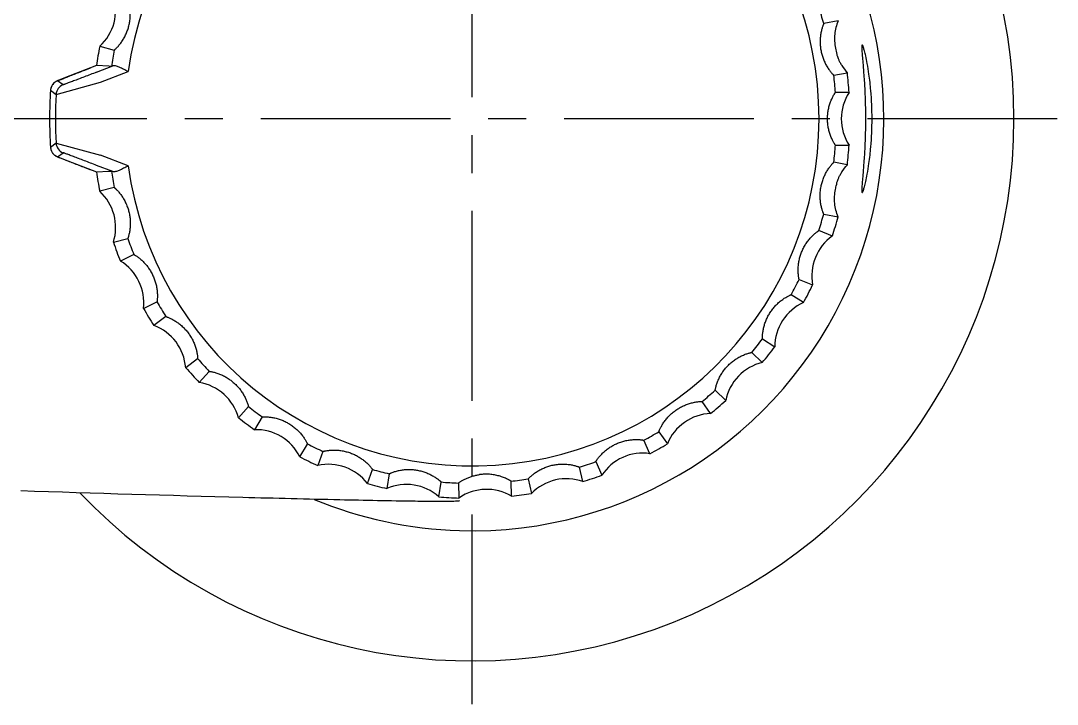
# Model space of a CAD drawing. Extents: x 8340 to 8934, y -6177 to -5757.
# Drawn here: x 8770 to 8817.82, y -5838.62 to -5807.1 of the extents above; entities that cross this region are included whole.
import ezdxf

# ---------------------------------------------------------------- set-up
doc = ezdxf.new("R2010")
doc.units = 0
doc.header["$LTSCALE"] = 7
doc.header["$MEASUREMENT"] = 0
doc.linetypes.add('CENTER', pattern=[2, 1.25, -0.25, 0.25, -0.25])
doc.layers.get('0').update_dxf_attribs({"color": 2, "linetype": 'CONTINUOUS'})
doc.layers.add('CL', color=1, linetype='CENTER')
doc.layers.add('D', color=2, linetype='CONTINUOUS')

msp = doc.modelspace()

# ---------------------------------------------------------------- linework, layer by layer
at = {"color": 7, "linetype": 'Continuous'}
for p, q in [((8807.58334, -5808.35933), (8807.63765, -5808.57613)), ((8773.49601, -5809.16532), (8772.06473, -5809.71766)), ((8773.49765, -5809.46755), (8774.24439, -5809.18091)), ((8774.18107, -5809.20357), (8774.06688, -5809.1972)), ((8771.70551, -5809.85968), (8771.69005, -5809.86614)), ((8771.72346, -5809.85233), (8771.70551, -5809.85968)), ((8771.75661, -5809.83894), (8771.72346, -5809.85233)), ((8771.83189, -5809.80899), (8771.75661, -5809.83894)), ((8772.06473, -5809.71766), (8771.83189, -5809.80899)), ((8771.71762, -5813.38213), (8771.73866, -5813.39067)), ((8771.73866, -5813.39067), (8771.7787, -5813.40673)), ((8771.7787, -5813.40673), (8771.8949, -5813.45269)), ((8771.8949, -5813.45269), (8772.16362, -5813.55771)), ((8772.16362, -5813.55771), (8773.49601, -5814.07152)), ((8774.24439, -5814.05593), (8773.49765, -5813.76929)), ((8773.49601, -5814.07152), (8774.06687, -5814.03964)), ((8774.06687, -5814.03964), (8774.18107, -5814.03327))]:
    msp.add_line(p, q, dxfattribs=at)
for points in [[(8771.69005, -5809.86614), (8771.68289, -5809.8692), (8771.67521, -5809.87256), (8771.66673, -5809.87637), (8771.65549, -5809.88166), (8771.63899, -5809.88999), (8771.61843, -5809.90142), (8771.59366, -5809.91693), (8771.56693, -5809.93605), (8771.54051, -5809.95776), (8771.51458, -5809.98229), (8771.49001, -5810.00914), (8771.46689, -5810.03848), (8771.44552, -5810.07027), (8771.42625, -5810.10438), (8771.40942, -5810.1406), (8771.3953, -5810.17872), (8771.3842, -5810.21844), (8771.37631, -5810.25958), (8771.37201, -5810.29928)], [(8771.37201, -5812.93756), (8771.37343, -5812.9543), (8771.37916, -5812.9944), (8771.388, -5813.03349), (8771.39979, -5813.07132), (8771.41433, -5813.10762), (8771.4314, -5813.1422), (8771.45068, -5813.17474), (8771.47186, -5813.20506), (8771.49455, -5813.23297), (8771.51839, -5813.25837), (8771.54297, -5813.28123), (8771.56814, -5813.30171), (8771.59299, -5813.31946), (8771.61743, -5813.33483), (8771.63906, -5813.34689), (8771.65496, -5813.35492), (8771.66726, -5813.36071), (8771.6767, -5813.36494), (8771.68461, -5813.36838), (8771.69236, -5813.37167), (8771.70012, -5813.37492), (8771.71762, -5813.38213)]]:
    msp.add_lwpolyline(points, dxfattribs=at)
for centre, radius, start, end in [((8790.81676, -5811.61842), 25, 223.631163, 136.368831), ((8790.81679, -5811.61857), 18.99994, 268.239836, 112.532582), ((8772.12671, -5806.61031), 2.24943, 312.246104, 17.753896), ((8790.81676, -5811.61842), 16.81005, 15.143812, 17.856188), ((8790.81676, -5811.61842), 17.5, 168.988177, 171.950026), ((8790.81676, -5811.61842), 16.81005, 169.143812, 171.740605), ((8790.81676, -5811.61842), 16.81005, 4.143812, 6.856188), ((8788.33259, -5811.68309), 19.92003, 3.688767, 6.313694), ((8771.88839, -5810.34049), 0.51834, 160.380349, 167.130242), ((8771.89606, -5810.34304), 0.52642, 159.077244, 160.399014), ((8771.89273, -5810.34163), 0.5228, 151.409773, 159.091174), ((8771.86708, -5810.32737), 0.49346, 143.630206, 151.438509), ((8772.12654, -5810.52107), 0.5, 110.997, 176.574029), ((8790.81676, -5811.61842), 19.48947, 176.119187, 183.880813), ((8771.84824, -5810.33221), 0.47734, 168.398357, 176.053251), ((8771.87329, -5810.33682), 0.5028, 167.153631, 168.457006), ((8790.81676, -5811.61842), 19.22244, 176.638169, 183.361831), ((8810.08472, -5811.61881), 2.23414, 146.98431, 179.989982), ((8810.08474, -5811.61802), 2.23416, 180.010204, 213.015504), ((8771.84911, -5812.90453), 0.47821, 183.951538, 191.887797), ((8771.87465, -5812.89972), 0.5042, 191.825332, 193.142472), ((8771.89012, -5812.89586), 0.52013, 193.169019, 200.727844), ((8772.12654, -5812.71577), 0.5, 183.425971, 249.003), ((8790.81676, -5811.61842), 16.81005, 353.143812, 355.856188), ((8788.32795, -5811.55335), 19.92468, 353.686612, 356.310927), ((8771.89342, -5812.8949), 0.52357, 200.697323, 208.03522), ((8771.86837, -5812.90862), 0.49501, 207.997196, 216.32385), ((8771.85408, -5812.91792), 0.47799, 216.440067, 224.900925), ((8790.81676, -5811.61842), 17.5, 188.049974, 191.011823), ((8790.81676, -5811.61842), 16.81005, 188.259395, 190.856188), ((8772.12668, -5816.62653), 2.24946, 342.246336, 47.753664), ((8790.81676, -5811.61842), 16.81005, 342.143812, 344.856188), ((8790.81676, -5811.61842), 17.5, 198.988177, 202.011823), ((8790.81676, -5811.61842), 16.81005, 199.143812, 201.856188), ((8808.73825, -5818.85634), 2.24555, 125.260184, 158.066882), ((8773.42566, -5820.10075), 2.24946, 353.246336, 58.753664), ((8808.74749, -5818.86079), 2.25579, 158.049807, 190.711155), ((8790.81676, -5811.61842), 16.81005, 331.143812, 333.856188), ((8790.81676, -5811.61842), 16.81005, 210.143812, 212.856188), ((8807.02852, -5822.14247), 2.24412, 114.258437, 147.085402), ((8790.81676, -5811.61842), 17.5, 209.988177, 213.011823), ((8775.36369, -5823.26329), 2.24946, 4.246336, 69.753664), ((8807.03953, -5822.15016), 2.25755, 147.073407, 179.710748), ((8790.81676, -5811.61842), 16.81005, 320.143812, 322.856188), ((8790.81676, -5811.61842), 17.5, 220.988177, 224.011823), ((8790.81676, -5811.61842), 16.81005, 221.143812, 223.856188), ((8804.72415, -5825.04346), 2.24367, 103.262183, 136.094952), ((8804.73453, -5825.05378), 2.25831, 136.089009, 168.717124), ((8777.86955, -5825.99792), 2.24946, 15.246336, 80.753664), ((8790.81676, -5811.61842), 16.81005, 309.143812, 311.856188), ((8790.81676, -5811.61842), 16.81005, 232.143812, 234.856188), ((8790.81676, -5811.61842), 17.5, 231.988177, 235.011823), ((8801.90893, -5827.45319), 2.24424, 92.271444, 125.095017), ((8780.85116, -5828.20418), 2.24946, 26.246336, 91.753664), ((8801.91681, -5827.46439), 2.25794, 125.095216, 157.730877), ((8790.81676, -5811.61842), 16.81005, 298.143812, 300.856188), ((8790.81676, -5811.61842), 16.81005, 243.143812, 245.856188), ((8790.81676, -5811.61842), 17.5, 242.988177, 246.011823), ((8798.68988, -5829.29284), 2.25645, 114.091845, 146.751452), ((8798.68531, -5829.28314), 2.24573, 81.285156, 114.086322), ((8784.19897, -5829.80098), 2.24946, 37.246336, 102.753664), ((8790.81676, -5811.61842), 16.81005, 254.143812, 256.856188), ((8790.81676, -5811.61842), 16.81005, 287.143812, 289.856188), ((8790.81676, -5811.61842), 16.81005, 276.143812, 278.856188), ((8795.17256, -5830.47149), 2.25403, 103.079916, 135.77719), ((8795.17082, -5830.46557), 2.24786, 70.301324, 103.070683), ((8790.81676, -5811.61842), 17.5, 253.988177, 257.011823), ((8787.78995, -5830.72964), 2.24946, 48.246336, 113.753664), ((8790.81676, -5811.61842), 16.81005, 265.143812, 267.856188), ((8791.49985, -5830.97236), 2.26736, 107.534016, 124.68346), ((8791.49653, -5830.96685), 2.26111, 92.103907, 107.495648), ((8791.49418, -5830.95532), 2.24951, 59.30929, 92.055043), ((8790.81693, -5811.61806), 19.00035, 247.466001, 268.239461), ((8790.81676, -5811.61842), 17.5, 264.988177, 268.011823)]:
    msp.add_arc(centre, radius, start, end, dxfattribs=at)
for centre, major_axis, ratio, start_param, end_param in [((8809.95457, -5807.89841), (1.77848, 1.90801), 0.78032075, 2.49099883, 2.51159593), ((8809.95457, -5815.33843), (-1.77848, 1.90801), 0.78032075, 0.62999672, 0.65059382), ((8790.79728, -5811.61842), (-17.50002, 0), 0.99999938, -3.455544, -3.40296912), ((8790.79728, -5811.61842), (-17.50002, 0), 0.99999938, -3.64734021, -3.59475053), ((8790.79728, -5811.61842), (-17.50002, 0), 0.99999938, -3.83915859, -3.78654741), ((8790.79728, -5811.61842), (-17.50002, 0), 0.99999938, -4.03100531, -3.9783667), ((8790.79728, -5811.61842), (-17.50002, 0), 0.99999938, -4.2228855, -4.17021452), ((8790.79728, -5811.61842), (-17.50002, 0), 0.99999938, -4.41480306, -4.36209597), ((8790.79728, -5811.61842), (-17.50002, 0), 0.99999938, -4.60676052, -4.55401491)]:
    msp.add_ellipse(centre, major_axis=major_axis, ratio=ratio, start_param=start_param, end_param=end_param, dxfattribs=at)
for points, knots in [([(8774.30702, -5808.45283), (8774.30811, -5808.45311), (8774.31119, -5808.449), (8774.31781, -5808.44512), (8774.32786, -5808.4357), (8774.34127, -5808.42413), (8774.35774, -5808.40895), (8774.38507, -5808.38328), (8774.42414, -5808.34463), (8774.47482, -5808.29108), (8774.52904, -5808.22934), (8774.58457, -5808.16081), (8774.65911, -5808.0606), (8774.7469, -5807.925), (8774.83917, -5807.75051), (8774.91653, -5807.56595), (8774.97727, -5807.37424), (8775.02052, -5807.17785), (8775.04581, -5806.97934), (8775.05315, -5806.78209), (8775.04492, -5806.62076), (8775.03046, -5806.4967), (8775.01664, -5806.40959), (8775.00056, -5806.32901), (8774.98344, -5806.2573), (8774.96893, -5806.20429), (8774.9581, -5806.1684), (8774.95142, -5806.14701), (8774.94559, -5806.13028), (8774.9416, -5806.1171), (8774.93781, -5806.11043), (8774.93719, -5806.10533), (8774.93611, -5806.10503)], [0, 0, 0, 0, 0.00130733, 0.00466617, 0.00982604, 0.01679471, 0.02552741, 0.03584041, 0.06050675, 0.08952065, 0.12172608, 0.15619924, 0.1922493, 0.26719021, 0.34412567, 0.42190883, 0.499999, 0.57808933, 0.65587289, 0.73280861, 0.80774999, 0.8437999, 0.87827315, 0.91047865, 0.93949251, 0.96415928, 0.97447245, 0.98320487, 0.99017345, 0.99533426, 0.99869322, 1, 1, 1, 1]), ([(8807.04331, -5807.22626), (8807.04222, -5807.22648), (8807.04124, -5807.23152), (8807.037, -5807.2379), (8807.0321, -5807.25077), (8807.02512, -5807.26705), (8807.01697, -5807.28792), (8807.00366, -5807.32297), (8806.98548, -5807.37483), (8806.96341, -5807.44518), (8806.94175, -5807.52444), (8806.92188, -5807.61037), (8806.89881, -5807.73312), (8806.87934, -5807.89348), (8806.8729, -5808.09076), (8806.88428, -5808.29055), (8806.91372, -5808.48948), (8806.96095, -5808.68496), (8807.02524, -5808.87446), (8807.10511, -5809.05497), (8807.18323, -5809.19636), (8807.2506, -5809.30153), (8807.30122, -5809.37376), (8807.35099, -5809.43914), (8807.39781, -5809.49609), (8807.4341, -5809.53737), (8807.45956, -5809.56489), (8807.47494, -5809.58118), (8807.48752, -5809.59366), (8807.49687, -5809.60375), (8807.50319, -5809.60808), (8807.50597, -5809.61237), (8807.50707, -5809.61216)], [0, 0, 0, 0, 0.00130403, 0.0046586, 0.00981842, 0.0167883, 0.02552125, 0.03583431, 0.06050143, 0.08951612, 0.12172241, 0.1561965, 0.19224751, 0.2671904, 0.3441279, 0.42191311, 0.50000535, 0.57809775, 0.65588337, 0.73282114, 0.80776456, 0.84381547, 0.87828973, 0.91049618, 0.93951095, 0.96417885, 0.97449167, 0.98322444, 0.99019624, 0.9953566, 0.9987029, 1, 1, 1, 1]), ([(8807.70291, -5807.09623), (8807.62397, -5807.29468), (8807.52246, -5807.71626), (8807.54262, -5808.14961), (8807.58334, -5808.35933)], [0, 0, 0, 0, 0.49991315, 1, 1, 1, 1]), ([(8808.81604, -5808.21842), (8808.8117, -5808.21841), (8808.80248, -5808.23238), (8808.79751, -5808.27804), (8808.79584, -5808.3828), (8808.80723, -5808.55852), (8808.82741, -5808.81623), (8808.85837, -5809.17226), (8808.89897, -5809.67654), (8808.95194, -5810.5055), (8808.96985, -5811.17823), (8808.96985, -5811.61842)], [0, 0, 0, 0, 0.00382121, 0.01178232, 0.04244092, 0.09376755, 0.16784621, 0.26929388, 0.40836523, 0.61277862, 1, 1, 1, 1]), ([(8809.27161, -5811.61842), (8809.27161, -5811.1846), (8809.2427, -5810.49513), (8809.14721, -5809.6437), (8809.06139, -5809.11139), (8808.98926, -5808.7543), (8808.93013, -5808.51049), (8808.88416, -5808.35307), (8808.8514, -5808.26469), (8808.83072, -5808.22812), (8808.8203, -5808.21842), (8808.81604, -5808.21842)], [0, 0, 0, 0, 0.37719194, 0.59903597, 0.74466413, 0.84575412, 0.91591487, 0.96229445, 0.98916806, 0.99629543, 1, 1, 1, 1]), ([(8807.64035, -5808.62253), (8807.64102, -5808.63213), (8807.6481, -5808.6601), (8807.6636, -5808.71492), (8807.69156, -5808.79562), (8807.73426, -5808.90065), (8807.79569, -5809.02786), (8807.91646, -5809.23668), (8808.03646, -5809.39114), (8808.13089, -5809.49147)], [0, 0, 0, 0, 0.02863851, 0.08526211, 0.169945, 0.28245531, 0.42262992, 0.58993368, 1, 1, 1, 1]), ([(8771.6917, -5809.86639), (8771.69164, -5809.86557), (8771.69611, -5809.86485), (8771.7009, -5809.86142), (8771.71226, -5809.85733), (8771.72645, -5809.85117), (8771.74518, -5809.84368), (8771.77756, -5809.83061), (8771.8272, -5809.81091), (8771.89682, -5809.78342), (8771.97917, -5809.75111), (8772.07324, -5809.71434), (8772.21912, -5809.65751), (8772.42196, -5809.57882), (8772.68385, -5809.47759), (8772.9631, -5809.36999), (8773.15398, -5809.29662), (8773.25074, -5809.25947)], [0, 0, 0, 0, 0.00146207, 0.00562082, 0.01244104, 0.02187857, 0.03388816, 0.04840931, 0.08458849, 0.1295915, 0.18264951, 0.24319707, 0.31070251, 0.46338068, 0.63330673, 0.81416338, 1, 1, 1, 1]), ([(8773.49765, -5809.46755), (8773.40191, -5809.5043), (8773.21296, -5809.57673), (8772.93639, -5809.68249), (8772.67684, -5809.78143), (8772.47564, -5809.85784), (8772.33078, -5809.91263), (8772.23727, -5809.94787), (8772.15534, -5809.97863), (8772.08589, -5810.00453), (8772.03618, -5810.02297), (8772.00343, -5810.0349), (8771.9843, -5810.04196), (8771.9694, -5810.04695), (8771.9578, -5810.05175), (8771.95197, -5810.05227), (8771.94779, -5810.05501), (8771.94738, -5810.05427)], [0, 0, 0, 0, 0.18560209, 0.36622196, 0.53589372, 0.68830823, 0.75571765, 0.81618396, 0.86916082, 0.91409867, 0.95036358, 0.9650355, 0.97728783, 0.98701956, 0.99412035, 0.99848075, 1, 1, 1, 1]), ([(8771.6917, -5809.86639), (8771.67098, -5809.87434), (8771.58619, -5809.91396), (8771.5121, -5809.97736), (8771.46974, -5810.03475)], [0, 0, 0, 0, 0.23734122, 1, 1, 1, 1]), ([(8807.58323, -5812.83367), (8807.58211, -5812.83367), (8807.5802, -5812.82893), (8807.57483, -5812.82348), (8807.56757, -5812.81179), (8807.55761, -5812.79715), (8807.54562, -5812.77821), (8807.52588, -5812.74634), (8807.49813, -5812.6989), (8807.46304, -5812.63406), (8807.42665, -5812.56039), (8807.39075, -5812.47982), (8807.34468, -5812.36373), (8807.29498, -5812.21003), (8807.25101, -5812.0176), (8807.22407, -5811.81932), (8807.21501, -5811.61842), (8807.22407, -5811.41752), (8807.25101, -5811.21924), (8807.29498, -5811.0268), (8807.34468, -5810.87311), (8807.39075, -5810.75702), (8807.42665, -5810.67645), (8807.46304, -5810.60278), (8807.49813, -5810.53794), (8807.52587, -5810.49049), (8807.54562, -5810.45863), (8807.55761, -5810.43969), (8807.56757, -5810.42505), (8807.57483, -5810.41336), (8807.5802, -5810.40791), (8807.58211, -5810.40317), (8807.58323, -5810.40317)], [0, 0, 0, 0, 0.00129642, 0.00464078, 0.00979995, 0.01677241, 0.02550567, 0.0358184, 0.06048631, 0.08950164, 0.12170871, 0.15618367, 0.19223565, 0.26718034, 0.34411929, 0.42190588, 0.49999949, 0.57809332, 0.65588035, 0.73281946, 0.80776426, 0.8438159, 0.87829077, 0.91049777, 0.93951296, 0.96418132, 0.97449422, 0.98322729, 0.99019967, 0.99535949, 0.99870394, 1, 1, 1, 1]), ([(8808.96985, -5811.61842), (8808.96985, -5812.05862), (8808.95196, -5812.73136), (8808.899, -5813.56032), (8808.85841, -5814.0646), (8808.82745, -5814.42062), (8808.80728, -5814.67833), (8808.79589, -5814.85405), (8808.79756, -5814.9588), (8808.80253, -5815.00445), (8808.81175, -5815.01842), (8808.81609, -5815.01842)], [0, 0, 0, 0, 0.38723009, 0.59164436, 0.73071139, 0.83215702, 0.90623577, 0.95755996, 0.98821895, 0.99617923, 1, 1, 1, 1]), ([(8808.81609, -5815.01842), (8808.82035, -5815.01842), (8808.83078, -5815.00872), (8808.85144, -5814.97214), (8808.88422, -5814.88378), (8808.93018, -5814.72635), (8808.9893, -5814.48254), (8809.06143, -5814.12544), (8809.14724, -5813.59313), (8809.24272, -5812.74171), (8809.27162, -5812.05224), (8809.27161, -5811.61842)], [0, 0, 0, 0, 0.00370395, 0.01083239, 0.03770504, 0.08408508, 0.15424749, 0.25533685, 0.40096549, 0.62280754, 1, 1, 1, 1]), ([(8771.6917, -5813.37045), (8771.67601, -5813.36443), (8771.61166, -5813.33565), (8771.55334, -5813.29333), (8771.51551, -5813.25532)], [0, 0, 0, 0, 0.23868035, 1, 1, 1, 1]), ([(8771.6917, -5813.37045), (8771.69118, -5813.371), (8771.69662, -5813.37228), (8771.70028, -5813.37514), (8771.71229, -5813.37954), (8771.72629, -5813.38559), (8771.7452, -5813.39316), (8771.77757, -5813.40623), (8771.82723, -5813.42594), (8771.89681, -5813.45341), (8771.97915, -5813.48572), (8772.07323, -5813.52249), (8772.21912, -5813.57933), (8772.42196, -5813.65802), (8772.68385, -5813.75925), (8772.9631, -5813.86686), (8773.15399, -5813.94022), (8773.25074, -5813.97737)], [0, 0, 0, 0, 0.00134691, 0.00547928, 0.01233171, 0.02182824, 0.03389179, 0.04843963, 0.08461073, 0.12957907, 0.18262862, 0.24318836, 0.31070644, 0.46338582, 0.63331423, 0.81416776, 1, 1, 1, 1]), ([(8773.49765, -5813.76929), (8773.40191, -5813.73254), (8773.21295, -5813.6601), (8772.93637, -5813.55434), (8772.67681, -5813.4554), (8772.47562, -5813.37899), (8772.33077, -5813.32421), (8772.23726, -5813.28896), (8772.15532, -5813.25821), (8772.08587, -5813.2323), (8772.03617, -5813.21387), (8772.00343, -5813.20193), (8771.98434, -5813.1949), (8771.96939, -5813.18988), (8771.95794, -5813.18517), (8771.95185, -5813.18449), (8771.94791, -5813.18189), (8771.94738, -5813.18256)], [0, 0, 0, 0, 0.18560651, 0.36623833, 0.53591018, 0.68831597, 0.75572654, 0.81619277, 0.86916987, 0.91411058, 0.95037328, 0.9650381, 0.97727767, 0.98699535, 0.99408824, 0.99845432, 1, 1, 1, 1]), ([(8807.04331, -5816.01058), (8807.04222, -5816.01036), (8807.04124, -5816.00532), (8807.037, -5815.99893), (8807.0321, -5815.98607), (8807.02512, -5815.96979), (8807.01697, -5815.94892), (8807.00366, -5815.91387), (8806.98548, -5815.86201), (8806.96341, -5815.79166), (8806.94175, -5815.7124), (8806.92188, -5815.62646), (8806.89881, -5815.50372), (8806.87934, -5815.34336), (8806.8729, -5815.14607), (8806.88428, -5814.94629), (8806.91372, -5814.74735), (8806.96095, -5814.55188), (8807.02524, -5814.36238), (8807.10511, -5814.18187), (8807.18323, -5814.04048), (8807.2506, -5813.93531), (8807.30122, -5813.86307), (8807.35099, -5813.7977), (8807.39781, -5813.74075), (8807.4341, -5813.69947), (8807.45956, -5813.67195), (8807.47494, -5813.65565), (8807.48752, -5813.64318), (8807.49687, -5813.63309), (8807.50319, -5813.62876), (8807.50597, -5813.62447), (8807.50707, -5813.62468)], [0, 0, 0, 0, 0.00130425, 0.00465879, 0.00981827, 0.01678817, 0.02552119, 0.03583423, 0.06050128, 0.08951595, 0.12172234, 0.15619657, 0.19224785, 0.26719109, 0.34412858, 0.42191371, 0.50000586, 0.57809824, 0.6558838, 0.73282146, 0.80776486, 0.84381582, 0.87829005, 0.91049645, 0.93951111, 0.96417896, 0.97449177, 0.98322467, 0.99019648, 0.99535631, 0.99870256, 1, 1, 1, 1]), ([(8807.64035, -5814.61431), (8807.64102, -5814.6047), (8807.6481, -5814.57669), (8807.66362, -5814.52181), (8807.69164, -5814.44101), (8807.73445, -5814.33584), (8807.79592, -5814.20841), (8807.9169, -5813.99932), (8808.03726, -5813.84484), (8808.13179, -5813.7444)], [0, 0, 0, 0, 0.02862762, 0.08524076, 0.16991831, 0.28244431, 0.42266849, 0.59001664, 1, 1, 1, 1]), ([(8774.30702, -5814.78401), (8774.30811, -5814.78373), (8774.31119, -5814.78784), (8774.31781, -5814.79172), (8774.32786, -5814.80114), (8774.34127, -5814.81271), (8774.35774, -5814.82789), (8774.38507, -5814.85356), (8774.42414, -5814.89221), (8774.47482, -5814.94576), (8774.52904, -5815.0075), (8774.58457, -5815.07603), (8774.65911, -5815.17624), (8774.7469, -5815.31184), (8774.83918, -5815.48633), (8774.91653, -5815.67089), (8774.97727, -5815.8626), (8775.02052, -5816.05899), (8775.04581, -5816.2575), (8775.05315, -5816.45475), (8775.04492, -5816.61608), (8775.03046, -5816.74014), (8775.01664, -5816.82725), (8775.00056, -5816.90783), (8774.98344, -5816.97954), (8774.96893, -5817.03255), (8774.9581, -5817.06844), (8774.95142, -5817.08983), (8774.94559, -5817.10656), (8774.9416, -5817.11973), (8774.93781, -5817.1264), (8774.93719, -5817.13151), (8774.93611, -5817.1318)], [0, 0, 0, 0, 0.00130756, 0.00466636, 0.00982589, 0.01679458, 0.02552735, 0.03584034, 0.06050659, 0.08952048, 0.121726, 0.15619931, 0.19224963, 0.26719089, 0.34412635, 0.42190942, 0.49999952, 0.57808982, 0.65587332, 0.73280893, 0.80775029, 0.84380026, 0.87827347, 0.91047892, 0.93949267, 0.96415938, 0.97447254, 0.98320511, 0.9901737, 0.99533394, 0.99869285, 1, 1, 1, 1]), ([(8807.70291, -5816.14061), (8807.62389, -5815.94195), (8807.5429, -5815.62545), (8807.53469, -5815.19603), (8807.56291, -5814.98271), (8807.58334, -5814.87751)], [0, 0, 0, 0, 0.49936962, 0.74968338, 1, 1, 1, 1]), ([(8805.90712, -5819.02606), (8805.90609, -5819.02563), (8805.9061, -5819.0205), (8805.90315, -5819.01342), (8805.90079, -5818.99986), (8805.89704, -5818.98255), (8805.89303, -5818.9605), (8805.88665, -5818.92356), (8805.8787, -5818.86918), (8805.87046, -5818.79591), (8805.86432, -5818.71398), (8805.86121, -5818.62583), (8805.86198, -5818.50093), (8805.87347, -5818.33981), (8805.9048, -5818.14492), (8805.95409, -5817.95097), (8806.02095, -5817.76131), (8806.10461, -5817.57844), (8806.20387, -5817.40468), (8806.31672, -5817.24273), (8806.42038, -5817.11884), (8806.50658, -5817.02847), (8806.57005, -5816.96721), (8806.63139, -5816.91254), (8806.68821, -5816.86557), (8806.73171, -5816.83197), (8806.76196, -5816.80982), (8806.78016, -5816.79675), (8806.79489, -5816.78691), (8806.806, -5816.77878), (8806.81304, -5816.77574), (8806.8166, -5816.77204), (8806.81764, -5816.77246)], [0, 0, 0, 0, 0.00130446, 0.00465926, 0.0098187, 0.01678843, 0.02552134, 0.03583426, 0.06050099, 0.08951529, 0.12172125, 0.15619502, 0.19224582, 0.26718806, 0.34412452, 0.42190859, 0.49999969, 0.57809101, 0.65587551, 0.73281211, 0.80775446, 0.8438049, 0.87827858, 0.91048448, 0.93949865, 0.96416583, 0.97447891, 0.98321162, 0.99018132, 0.99534145, 0.99869611, 1, 1, 1, 1]), ([(8775.21438, -5817.87606), (8775.21539, -5817.87557), (8775.2192, -5817.87902), (8775.22644, -5817.88157), (8775.2381, -5817.88889), (8775.25347, -5817.89769), (8775.27254, -5817.90945), (8775.30426, -5817.92944), (8775.34999, -5817.95992), (8775.40996, -5818.00282), (8775.47496, -5818.05308), (8775.54254, -5818.10975), (8775.63484, -5818.1939), (8775.74689, -5818.31025), (8775.87076, -5818.46394), (8775.98191, -5818.63034), (8776.07812, -5818.80694), (8776.15804, -5818.99147), (8776.22074, -5819.18151), (8776.26559, -5819.37374), (8776.28829, -5819.53367), (8776.29777, -5819.6582), (8776.30082, -5819.74636), (8776.30041, -5819.82852), (8776.2973, -5819.90218), (8776.29316, -5819.95699), (8776.28938, -5819.99429), (8776.28691, -5820.01656), (8776.28438, -5820.03409), (8776.28298, -5820.04778), (8776.28052, -5820.05505), (8776.28089, -5820.06018), (8776.27989, -5820.06068)], [0, 0, 0, 0, 0.00130756, 0.00466636, 0.00982589, 0.01679458, 0.02552735, 0.03584034, 0.06050659, 0.08952048, 0.121726, 0.15619931, 0.19224963, 0.26719089, 0.34412636, 0.42190943, 0.49999952, 0.57808982, 0.65587332, 0.73280893, 0.80775029, 0.84380025, 0.87827346, 0.91047892, 0.93949267, 0.96415938, 0.97447254, 0.9832051, 0.9901737, 0.99533394, 0.99869285, 1, 1, 1, 1]), ([(8804.21643, -5821.76934), (8804.21549, -5821.76872), (8804.21648, -5821.76368), (8804.21493, -5821.75617), (8804.21521, -5821.74241), (8804.21483, -5821.7247), (8804.2151, -5821.7023), (8804.21589, -5821.66482), (8804.21846, -5821.60991), (8804.22435, -5821.53642), (8804.23395, -5821.45482), (8804.24773, -5821.3677), (8804.27232, -5821.24525), (8804.31434, -5821.08927), (8804.38227, -5820.90394), (8804.46767, -5820.72296), (8804.56949, -5820.54954), (8804.6865, -5820.38599), (8804.8171, -5820.23437), (8804.95877, -5820.09693), (8805.08417, -5819.9951), (8805.18603, -5819.92283), (8805.26002, -5819.87481), (8805.33066, -5819.83285), (8805.39541, -5819.79758), (8805.44452, -5819.7729), (8805.47843, -5819.75693), (8805.4988, -5819.74757), (8805.51513, -5819.74072), (8805.52759, -5819.73486), (8805.53508, -5819.73322), (8805.53928, -5819.73027), (8805.54022, -5819.73087)], [0, 0, 0, 0, 0.00130481, 0.00466006, 0.0098195, 0.01678912, 0.02552202, 0.03583495, 0.06050162, 0.08951588, 0.1217218, 0.15619553, 0.19224629, 0.26718843, 0.34412479, 0.42190877, 0.49999977, 0.57809099, 0.6558754, 0.73281191, 0.80775416, 0.84380455, 0.87827819, 0.91048405, 0.93949818, 0.96416532, 0.97447841, 0.9832111, 0.99018071, 0.99534084, 0.99869585, 1, 1, 1, 1]), ([(8776.69505, -5820.73816), (8776.69595, -5820.73749), (8776.70035, -5820.74015), (8776.70794, -5820.74127), (8776.72078, -5820.74624), (8776.73755, -5820.75194), (8776.75852, -5820.75985), (8776.79346, -5820.77341), (8776.84418, -5820.79461), (8776.91122, -5820.82527), (8776.98462, -5820.86221), (8777.06178, -5820.90495), (8777.16843, -5820.96994), (8777.30063, -5821.06277), (8777.45155, -5821.19), (8777.5924, -5821.33214), (8777.72054, -5821.48713), (8777.83421, -5821.65302), (8777.93202, -5821.8276), (8778.01272, -5822.00774), (8778.06552, -5822.16041), (8778.09859, -5822.28084), (8778.11841, -5822.36679), (8778.13368, -5822.44753), (8778.14468, -5822.52043), (8778.15107, -5822.57502), (8778.15448, -5822.61235), (8778.1563, -5822.63468), (8778.15716, -5822.65238), (8778.1584, -5822.66609), (8778.15738, -5822.67369), (8778.15872, -5822.67866), (8778.15783, -5822.67934)], [0, 0, 0, 0, 0.00130756, 0.00466636, 0.00982589, 0.01679458, 0.02552735, 0.03584034, 0.06050659, 0.08952048, 0.121726, 0.15619931, 0.19224963, 0.26719089, 0.34412636, 0.42190943, 0.49999952, 0.57808982, 0.65587332, 0.73280893, 0.80775029, 0.84380025, 0.87827346, 0.91047892, 0.93949267, 0.96415938, 0.97447254, 0.9832051, 0.9901737, 0.99533394, 0.99869285, 1, 1, 1, 1]), ([(8802.03335, -5824.13961), (8802.03255, -5824.13883), (8802.03448, -5824.13407), (8802.0344, -5824.1264), (8802.0373, -5824.11295), (8802.04031, -5824.09549), (8802.04484, -5824.07355), (8802.05277, -5824.03691), (8802.06577, -5823.98351), (8802.08557, -5823.91249), (8802.11057, -5823.83422), (8802.14071, -5823.75132), (8802.18821, -5823.63581), (8802.25923, -5823.49072), (8802.36128, -5823.32176), (8802.47963, -5823.1604), (8802.61267, -5823.0096), (8802.75874, -5822.87138), (8802.91587, -5822.74746), (8803.08117, -5822.63958), (8803.22369, -5822.56354), (8803.33747, -5822.51204), (8803.41927, -5822.47902), (8803.49661, -5822.45131), (8803.5669, -5822.42904), (8803.61982, -5822.41418), (8803.65616, -5822.40498), (8803.67793, -5822.39968), (8803.69527, -5822.39607), (8803.70862, -5822.3927), (8803.71628, -5822.39251), (8803.72097, -5822.39042), (8803.72178, -5822.39119)], [0, 0, 0, 0, 0.00130525, 0.00466108, 0.00982054, 0.01679001, 0.02552289, 0.03583583, 0.06050244, 0.08951665, 0.12172251, 0.15619618, 0.19224687, 0.26718889, 0.34412512, 0.42190897, 0.49999985, 0.57809093, 0.65587522, 0.73281159, 0.80775372, 0.84380405, 0.87827763, 0.91048343, 0.9394975, 0.96416459, 0.97447768, 0.98321036, 0.99017984, 0.99533999, 0.99869548, 1, 1, 1, 1]), ([(8778.69464, -5823.26516), (8778.69539, -5823.26433), (8778.70022, -5823.2661), (8778.70788, -5823.26574), (8778.72143, -5823.26817), (8778.73898, -5823.27057), (8778.76107, -5823.27433), (8778.79797, -5823.28098), (8778.85179, -5823.29211), (8778.92346, -5823.30942), (8779.00255, -5823.33167), (8779.08645, -5823.3589), (8779.20354, -5823.40235), (8779.35102, -5823.46825), (8779.52345, -5823.56434), (8779.68884, -5823.677), (8779.84419, -5823.80469), (8779.98743, -5823.94585), (8780.11675, -5824.09856), (8780.23034, -5824.25999), (8780.3113, -5824.39977), (8780.36675, -5824.51169), (8780.4026, -5824.59228), (8780.43299, -5824.66861), (8780.4577, -5824.73808), (8780.4744, -5824.79044), (8780.48486, -5824.82644), (8780.49091, -5824.84801), (8780.49513, -5824.86522), (8780.49896, -5824.87844), (8780.49942, -5824.8861), (8780.50168, -5824.89072), (8780.50093, -5824.89156)], [0, 0, 0, 0, 0.00130756, 0.00466636, 0.00982589, 0.01679458, 0.02552735, 0.03584034, 0.06050659, 0.08952048, 0.121726, 0.15619931, 0.19224963, 0.26719089, 0.34412636, 0.42190943, 0.49999952, 0.57808982, 0.65587332, 0.73280893, 0.80775029, 0.84380025, 0.87827346, 0.91047892, 0.93949267, 0.96415938, 0.97447254, 0.9832051, 0.9901737, 0.99533394, 0.99869285, 1, 1, 1, 1]), ([(8799.43811, -5826.04979), (8799.43747, -5826.04887), (8799.44028, -5826.04457), (8799.44166, -5826.03702), (8799.44708, -5826.02437), (8799.45336, -5826.00781), (8799.46199, -5825.98713), (8799.47677, -5825.95268), (8799.49972, -5825.90274), (8799.53271, -5825.8368), (8799.57219, -5825.76474), (8799.61759, -5825.68912), (8799.68626, -5825.5848), (8799.78365, -5825.45592), (8799.91607, -5825.30953), (8800.06304, -5825.17373), (8800.22241, -5825.05107), (8800.39217, -5824.94327), (8800.57005, -5824.85161), (8800.7529, -5824.77725), (8800.90732, -5824.72981), (8801.02883, -5824.70096), (8801.11542, -5824.68415), (8801.19664, -5824.67171), (8801.26988, -5824.66326), (8801.32466, -5824.65877), (8801.36209, -5824.65667), (8801.38447, -5824.65563), (8801.40218, -5824.65539), (8801.41593, -5824.65463), (8801.42349, -5824.65591), (8801.42849, -5824.65475), (8801.42914, -5824.65566)], [0, 0, 0, 0, 0.00130578, 0.0046623, 0.00982177, 0.01679106, 0.02552392, 0.03583688, 0.06050341, 0.08951755, 0.12172335, 0.15619694, 0.19224756, 0.26718942, 0.3441255, 0.42190919, 0.4999999, 0.57809083, 0.65587496, 0.73281118, 0.80775315, 0.84380341, 0.87827691, 0.91048264, 0.93949666, 0.96416367, 0.97447677, 0.98320942, 0.99017875, 0.99533891, 0.99869501, 1, 1, 1, 1]), ([(8781.13966, -5825.36418), (8781.14024, -5825.36323), (8781.14531, -5825.36404), (8781.15277, -5825.36223), (8781.16654, -5825.36203), (8781.18422, -5825.36103), (8781.20662, -5825.36051), (8781.24411, -5825.36), (8781.29907, -5825.36066), (8781.37272, -5825.36397), (8781.45461, -5825.37072), (8781.54216, -5825.38145), (8781.66539, -5825.40175), (8781.82274, -5825.4383), (8782.01033, -5825.49973), (8782.19417, -5825.57875), (8782.37104, -5825.67446), (8782.53858, -5825.78569), (8782.69466, -5825.91092), (8782.83697, -5826.04771), (8782.94311, -5826.16948), (8783.01889, -5826.26876), (8783.06946, -5826.34103), (8783.11387, -5826.41016), (8783.15137, -5826.47363), (8783.17775, -5826.52185), (8783.1949, -5826.55519), (8783.20496, -5826.57521), (8783.21238, -5826.5913), (8783.21866, -5826.60354), (8783.22057, -5826.61098), (8783.22367, -5826.61508), (8783.2231, -5826.61604)], [0, 0, 0, 0, 0.00130756, 0.00466636, 0.00982589, 0.01679458, 0.02552735, 0.03584034, 0.06050659, 0.08952048, 0.121726, 0.15619931, 0.19224963, 0.26719089, 0.34412636, 0.42190943, 0.49999952, 0.57808982, 0.65587332, 0.73280893, 0.80775029, 0.84380025, 0.87827346, 0.91047892, 0.93949267, 0.96415938, 0.97447254, 0.9832051, 0.9901737, 0.99533394, 0.99869285, 1, 1, 1, 1]), ([(8796.52608, -5827.42968), (8796.52562, -5827.42866), (8796.5292, -5827.42497), (8796.532, -5827.41782), (8796.53973, -5827.40643), (8796.54906, -5827.39137), (8796.56148, -5827.37273), (8796.58256, -5827.34173), (8796.61462, -5827.29708), (8796.65958, -5827.23865), (8796.71208, -5827.17545), (8796.77108, -5827.10988), (8796.85839, -5827.02058), (8796.97859, -5826.91265), (8797.1365, -5826.79422), (8797.30668, -5826.68895), (8797.48653, -5826.59896), (8797.67374, -5826.52553), (8797.86585, -5826.46949), (8798.05952, -5826.43139), (8798.22015, -5826.41428), (8798.34494, -5826.40915), (8798.43315, -5826.40918), (8798.51524, -5826.41245), (8798.58875, -5826.41814), (8798.64338, -5826.42419), (8798.68053, -5826.42926), (8798.7027, -5826.43251), (8798.72013, -5826.43565), (8798.73377, -5826.43753), (8798.74095, -5826.44023), (8798.74608, -5826.44005), (8798.74654, -5826.44107)], [0, 0, 0, 0, 0.00130638, 0.00466366, 0.00982316, 0.01679225, 0.02552508, 0.03583805, 0.0605045, 0.08951857, 0.12172428, 0.15619779, 0.19224832, 0.26719001, 0.34412591, 0.42190942, 0.49999995, 0.5780907, 0.65587464, 0.73281068, 0.80775248, 0.84380265, 0.87827607, 0.91048172, 0.93949566, 0.96416259, 0.9744757, 0.98320833, 0.99017746, 0.99533765, 0.99869446, 1, 1, 1, 1]), ([(8783.94027, -5826.95812), (8783.94065, -5826.95706), (8783.94579, -5826.95689), (8783.95277, -5826.9537), (8783.96624, -5826.95087), (8783.98341, -5826.94652), (8784.0053, -5826.94173), (8784.042, -5826.93408), (8784.09607, -5826.92423), (8784.16901, -5826.91344), (8784.25068, -5826.90444), (8784.33867, -5826.89826), (8784.46351, -5826.89467), (8784.62494, -5826.90053), (8784.82081, -5826.92504), (8785.01635, -5826.96753), (8785.20823, -5827.02773), (8785.39391, -5827.10495), (8785.57103, -5827.19809), (8785.73682, -5827.30522), (8785.86425, -5827.4045), (8785.95758, -5827.48749), (8786.02101, -5827.54879), (8786.07779, -5827.60817), (8786.12672, -5827.66333), (8786.16181, -5827.70563), (8786.185, -5827.73508), (8786.1987, -5827.75282), (8786.20905, -5827.76719), (8786.21756, -5827.77801), (8786.22085, -5827.78495), (8786.22468, -5827.78838), (8786.2243, -5827.78943)], [0, 0, 0, 0, 0.00130756, 0.00466636, 0.00982589, 0.01679458, 0.02552735, 0.03584034, 0.06050659, 0.08952048, 0.121726, 0.15619931, 0.19224963, 0.26719089, 0.34412636, 0.42190943, 0.49999952, 0.57808982, 0.65587332, 0.73280893, 0.80775029, 0.84380025, 0.87827346, 0.91047892, 0.93949267, 0.96415938, 0.97447254, 0.9832051, 0.9901737, 0.99533394, 0.99869285, 1, 1, 1, 1]), ([(8786.99356, -5827.98838), (8786.99374, -5827.98727), (8786.99875, -5827.98613), (8787.00499, -5827.98165), (8787.01768, -5827.97631), (8787.0337, -5827.96876), (8787.05428, -5827.95989), (8787.08884, -5827.94537), (8787.14004, -5827.92539), (8787.20957, -5827.90087), (8787.28803, -5827.87646), (8787.37322, -5827.8536), (8787.49508, -5827.82626), (8787.65467, -5827.80121), (8787.85161, -5827.78789), (8788.05167, -5827.79229), (8788.25151, -5827.81477), (8788.44852, -5827.85515), (8788.64015, -5827.91279), (8788.82333, -5827.98631), (8788.96736, -5828.05945), (8789.07482, -5828.12311), (8789.14878, -5828.17117), (8789.21584, -5828.21864), (8789.2744, -5828.26344), (8789.31692, -5828.29826), (8789.34531, -5828.32275), (8789.36213, -5828.33755), (8789.37504, -5828.34968), (8789.38545, -5828.35868), (8789.39001, -5828.36486), (8789.39442, -5828.3675), (8789.39425, -5828.36861)], [0, 0, 0, 0, 0.00130756, 0.00466636, 0.00982589, 0.01679458, 0.02552735, 0.03584034, 0.06050659, 0.08952048, 0.121726, 0.15619931, 0.19224963, 0.26719089, 0.34412636, 0.42190943, 0.49999952, 0.57808982, 0.65587332, 0.73280893, 0.80775029, 0.84380025, 0.87827346, 0.91047892, 0.93949267, 0.96415938, 0.97447254, 0.9832051, 0.9901737, 0.99533394, 0.99869285, 1, 1, 1, 1]), ([(8793.40425, -5828.22858), (8793.404, -5828.22748), (8793.40822, -5828.22454), (8793.41232, -5828.21806), (8793.42209, -5828.20836), (8793.43412, -5828.19535), (8793.44987, -5828.17942), (8793.47648, -5828.15301), (8793.51646, -5828.1153), (8793.57175, -5828.06652), (8793.63534, -5828.0145), (8793.70577, -5827.96139), (8793.80852, -5827.89039), (8793.9471, -5827.80739), (8794.12471, -5827.72126), (8794.31185, -5827.6504), (8794.50556, -5827.59638), (8794.70335, -5827.56001), (8794.90262, -5827.54167), (8795.10001, -5827.54122), (8795.26095, -5827.55507), (8795.38442, -5827.57385), (8795.471, -5827.5907), (8795.55097, -5827.60959), (8795.62204, -5827.62919), (8795.67451, -5827.64555), (8795.71001, -5827.65762), (8795.73115, -5827.66504), (8795.74766, -5827.67145), (8795.76069, -5827.6759), (8795.76722, -5827.67992), (8795.7723, -5827.68072), (8795.77256, -5827.68181)], [0, 0, 0, 0, 0.00130702, 0.00466513, 0.00982464, 0.01679352, 0.02552633, 0.03583931, 0.06050567, 0.08951965, 0.12172528, 0.15619869, 0.19224913, 0.26719063, 0.34412633, 0.42190964, 0.49999998, 0.57809053, 0.65587428, 0.73281012, 0.80775172, 0.8438018, 0.87827513, 0.9104807, 0.93949455, 0.96416139, 0.97447452, 0.98320712, 0.99017605, 0.99533625, 0.99869385, 1, 1, 1, 1]), ([(8790.18734, -5828.41712), (8790.18731, -5828.41627), (8790.1908, -5828.4146), (8790.19481, -5828.41038), (8790.20337, -5828.40451), (8790.21407, -5828.39655), (8790.22795, -5828.38687), (8790.2516, -5828.37066), (8790.28724, -5828.34733), (8790.33651, -5828.31693), (8790.39331, -5828.28421), (8790.45633, -5828.25057), (8790.5488, -5828.2052), (8790.673, -5828.1524), (8790.83065, -5828.09883), (8790.99561, -5828.05646), (8791.10835, -5828.03661), (8791.16525, -5828.02884)], [0, 0, 0, 0, 0.0024084, 0.00858233, 0.01804169, 0.03071155, 0.04663867, 0.06564331, 0.11171054, 0.16681338, 0.22905429, 0.296709, 0.36838934, 0.5197302, 0.67727103, 0.8379135, 1, 1, 1, 1]), ([(8792.61647, -5828.33229), (8792.61645, -5828.33188), (8792.61489, -5828.33109), (8792.61134, -5828.32797), (8792.60212, -5828.32246), (8792.58801, -5828.31336), (8792.56827, -5828.30163), (8792.54376, -5828.28742), (8792.50262, -5828.26458), (8792.44229, -5828.23329), (8792.36069, -5828.19509), (8792.26935, -5828.15716), (8792.17078, -5828.12155), (8792.03098, -5828.07864), (8791.84826, -5828.03727), (8791.6225, -5828.00984), (8791.39345, -5828.00562), (8791.24092, -5828.01851), (8791.16525, -5828.02884)], [0, 0, 0, 0, 0.00081159, 0.00283663, 0.01010014, 0.02132942, 0.03656201, 0.0554778, 0.0776047, 0.12986857, 0.19028144, 0.25628528, 0.32600076, 0.39811011, 0.54629777, 0.69697014, 0.8484786, 1, 1, 1, 1]), ([(8788.1885, -5829.2586), (8787.03107, -5829.24431), (8784.38076, -5829.19041), (8778.3165, -5829.03937), (8773.41003, -5828.89213), (8769.99641, -5828.78337)], [0, 0, 0, 0, 0.19081617, 0.43698171, 1, 1, 1, 1]), ([(8789.90221, -5829.26312), (8789.67358, -5829.26792), (8789.10226, -5829.26803), (8788.53105, -5829.26283), (8788.1885, -5829.2586)], [0, 0, 0, 0, 0.40031423, 1, 1, 1, 1]), ([(8790.23258, -5829.23714), (8790.22673, -5829.2425), (8790.19829, -5829.24828), (8790.13855, -5829.25507), (8790.03476, -5829.25971), (8789.95149, -5829.26208), (8789.90221, -5829.26312)], [0, 0, 0, 0, 0.07154305, 0.24585541, 0.55548563, 1, 1, 1, 1])]:
    msp.add_open_spline(points, degree=3, knots=knots, dxfattribs=at)
msp.add_open_spline([(8807.58334, -5814.87751), (8807.59754, -5814.80437), (8807.61627, -5814.73207), (8807.63765, -5814.66071)], degree=3, dxfattribs=at)
at = {"layer": 'CL'}
for p, q in [((8790.81676, -5838.61842), (8790.81676, -5784.61842)), ((8817.81676, -5811.61842), (8653.31679, -5811.61841))]:
    msp.add_line(p, q, dxfattribs=at)
at = {"layer": 'D'}
for p, q in [((8807.70239, -5807.09754), (8807.04331, -5807.22626)), ((8773.64005, -5808.27474), (8774.30702, -5808.45283)), ((8774.06687, -5809.1972), (8773.49601, -5809.16532)), ((8773.67684, -5809.93433), (8774.95504, -5809.44368)), ((8807.50707, -5809.61216), (8808.13089, -5809.49147)), ((8771.62741, -5810.49119), (8773.67684, -5809.93433)), ((8771.94738, -5810.05427), (8771.6917, -5809.86639)), ((8771.37195, -5810.29935), (8771.62738, -5810.49119)), ((8808.21063, -5810.40261), (8807.58323, -5810.40317)), ((8771.62738, -5812.74565), (8771.37195, -5812.93749)), ((8771.62741, -5812.74565), (8773.67684, -5813.3025)), ((8807.58323, -5812.83367), (8808.21063, -5812.83423)), ((8771.6917, -5813.37045), (8771.94738, -5813.18256)), ((8774.95504, -5813.79316), (8773.67684, -5813.3025)), ((8808.13089, -5813.74537), (8807.50707, -5813.62468)), ((8774.30702, -5814.78401), (8773.64005, -5814.9621)), ((8807.04331, -5816.01058), (8807.70239, -5816.13929)), ((8807.44076, -5817.02358), (8806.81764, -5816.77246)), ((8774.26945, -5817.31107), (8774.93611, -5817.1318)), ((8775.21438, -5817.87606), (8774.59364, -5818.17814)), ((8805.90712, -5819.02606), (8806.53074, -5819.27865)), ((8806.10523, -5820.09708), (8805.54022, -5819.73087)), ((8775.65968, -5820.36385), (8776.27989, -5820.06068)), ((8776.69505, -5820.73816), (8776.14335, -5821.15313)), ((8804.21643, -5821.76934), (8804.78202, -5822.13735)), ((8804.20805, -5822.85995), (8803.72178, -5822.39119)), ((8777.60687, -5823.09528), (8778.15783, -5822.67934)), ((8778.69464, -5823.26516), (8778.23225, -5823.77777)), ((8802.03335, -5824.13961), (8802.52014, -5824.61054)), ((8780.03946, -5825.40499), (8780.50093, -5824.89156)), ((8801.81856, -5825.21077), (8801.42914, -5824.65566)), ((8781.13966, -5825.36418), (8780.78358, -5825.95561)), ((8799.02416, -5827.06313), (8798.74654, -5826.44107)), ((8799.43811, -5826.04979), (8799.82782, -5826.60741)), ((8782.86807, -5827.20809), (8783.2231, -5826.61604)), ((8783.94027, -5826.95812), (8783.70358, -5827.60661)), ((8785.98876, -5828.43835), (8786.2243, -5827.78943)), ((8795.92716, -5828.34877), (8795.77256, -5827.68181)), ((8796.52608, -5827.42968), (8796.8036, -5828.05449)), ((8786.99356, -5827.98838), (8786.88496, -5828.67012)), ((8792.6411, -5829.02016), (8792.61647, -5828.33229)), ((8793.40425, -5828.22858), (8793.55826, -5828.89838)), ((8789.28686, -5829.05055), (8789.39425, -5828.36861)), ((8790.18734, -5828.41712), (8790.21082, -5829.10706))]:
    msp.add_line(p, q, dxfattribs=at)
msp.add_arc((8790.81676, -5811.61842), 16.01012, 187.806929, 172.193071, dxfattribs=at)
for points, knots in [([(8774.95504, -5809.44368), (8774.88396, -5809.40713), (8774.74733, -5809.33659), (8774.55426, -5809.24447), (8774.40635, -5809.18703), (8774.30489, -5809.17011), (8774.26191, -5809.1744), (8774.24439, -5809.18091)], [0, 0, 0, 0, 0.31193301, 0.59982043, 0.83599858, 0.92704732, 1, 1, 1, 1]), ([(8774.95504, -5813.79316), (8774.88396, -5813.82971), (8774.74732, -5813.90024), (8774.55425, -5813.99238), (8774.40634, -5814.04982), (8774.30489, -5814.06673), (8774.26191, -5814.06243), (8774.24439, -5814.05593)], [0, 0, 0, 0, 0.31194057, 0.59983677, 0.83601104, 0.92705346, 1, 1, 1, 1])]:
    msp.add_open_spline(points, degree=3, knots=knots, dxfattribs=at)

doc.saveas('drawing.dxf')
